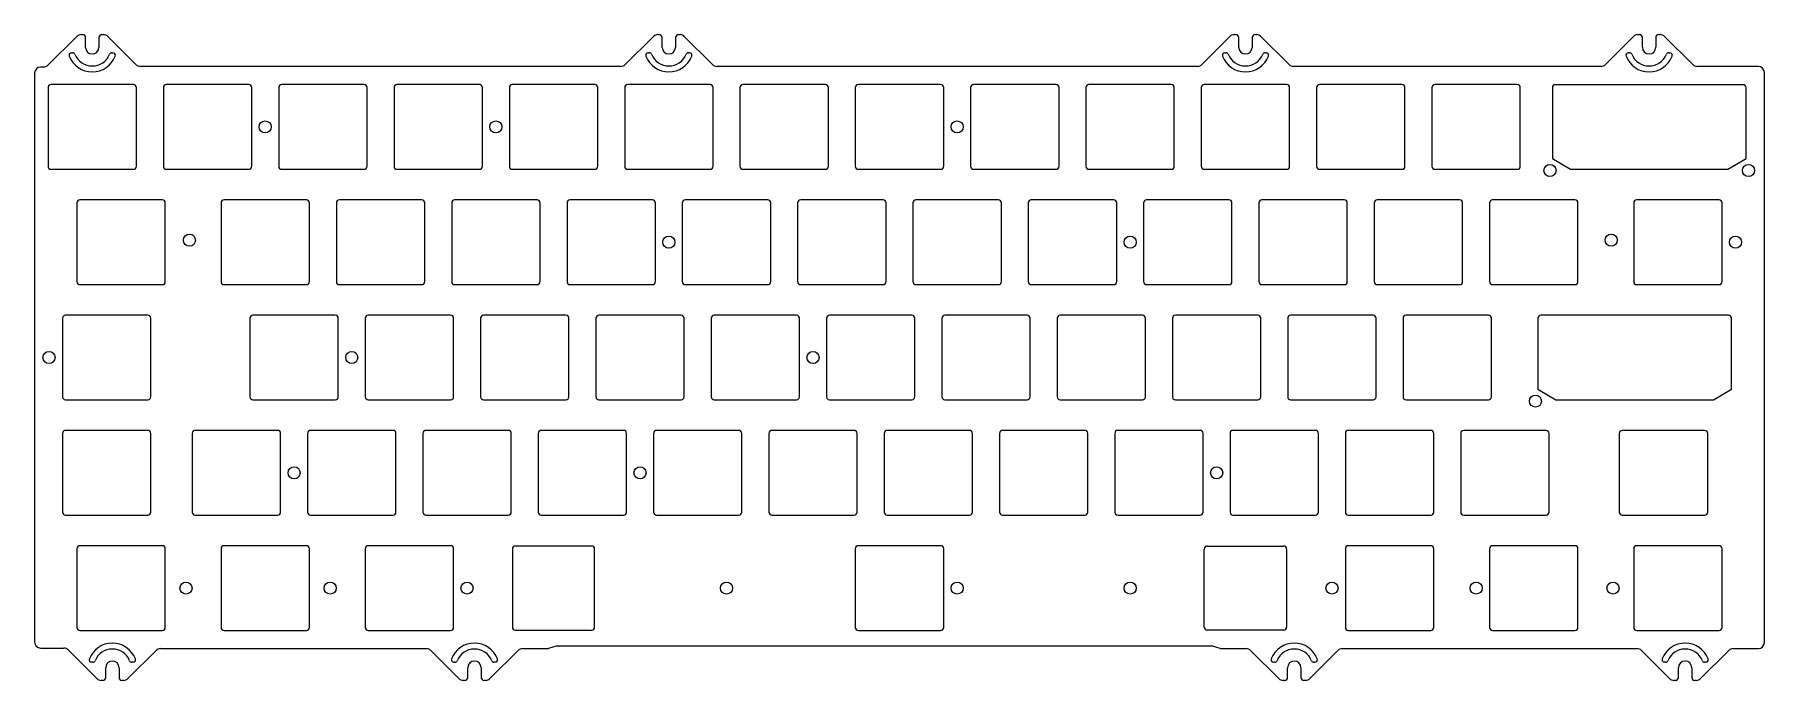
# Model space of a CAD drawing. Header units: millimetres. Extents: x -10 to 276, y -91 to 15.
import ezdxf

# ---------------------------------------------------------------- set-up
doc = ezdxf.new("R2010")
doc.units = ezdxf.units.MM
doc.layers.get('0').update_dxf_attribs({"linetype": 'CONTINUOUS'})
doc.layers.add('BLACK', color=7, linetype='CONTINUOUS')
doc.layers.add('Edge.Cuts', color=53, linetype='CONTINUOUS', true_color=0xc8a339)

msp = doc.modelspace()

# ---------------------------------------------------------------- linework, layer by layer
for points in [[(241.2, 6.475), (241.2, -5.243), (244.2, -6.975), (270.2, -6.975), (273.2, -5.243), (273.2, 6.475, 0.4142135624), (272.7, 6.975), (241.7, 6.975, 0.4142123908)], [(254.6375, -12.55), (254.6375, -25.55, 0.4142123908), (255.1375, -26.05), (268.7375, -26.05, 0.4142135624), (269.2375, -25.55), (269.2375, -12.55, 0.4142135624), (268.7375, -12.05), (255.1375, -12.05, 0.4142123908)], [(238.79375, -31.625), (238.79375, -43.343), (241.79375, -45.075), (267.79375, -45.075), (270.79375, -43.343), (270.79375, -31.625, 0.4142135624), (270.29375, -31.125), (239.29375, -31.125, 0.4142123908)], [(-4.91875, -50.65), (-4.91875, -63.65, 0.4142123908), (-4.41875, -64.15), (9.18125, -64.15, 0.4142135624), (9.68125, -63.65), (9.68125, -50.65, 0.4142135624), (9.18125, -50.15), (-4.41875, -50.15, 0.4142123908)], [(16.5125, -50.65), (16.5125, -63.65, 0.4142123908), (17.0125, -64.15), (30.6125, -64.15, 0.4142135624), (31.1125, -63.65), (31.1125, -50.65, 0.4142135624), (30.6125, -50.15), (17.0125, -50.15, 0.4142123908)]]:
    msp.add_lwpolyline(points, format="xyb", close=True)
for centre in [(240.8, -7.2), (273.6, -7.2), (271.4625, -19.05), (238.39375, -45.3), (33.3375, -57.15)]:
    msp.add_circle(centre, 1)
at = {"layer": 'BLACK', "linetype": 'Continuous'}
for p, q in [((9.18125, -31.1), (-4.418749, -31.1)), ((-4.91875, -31.6), (-4.91875, -44.6)), ((9.68125, -44.6), (9.68125, -31.6)), ((-4.418749, -45.1), (9.18125, -45.1)), ((226.0625, -50.652003), (226.0625, -63.652051)), ((240.162412, -50.152051), (226.5625, -50.152051)), ((240.6625, -63.651903), (240.6625, -50.644041)), ((252.253712, -50.652003), (252.253712, -63.652003)), ((266.353712, -50.152003), (252.753712, -50.152003)), ((266.853712, -63.652003), (266.853712, -50.652003)), ((226.562512, -64.152051), (240.168657, -64.152051)), ((252.753712, -64.152003), (266.353712, -64.152003))]:
    msp.add_line(p, q, dxfattribs=at)
at = {"layer": 'BLACK'}
for centre, radius, start, end in [((-4.418749, -31.600001), 0.500001, 90, 179.99988541), ((9.18125, -31.6), 0.5, 0, 90), ((-4.418749, -44.599999), 0.500001, 180.00011459, 270), ((9.18125, -44.6), 0.5, 270, 0), ((226.562412, -50.652003), 0.499912, 89.98991497, 180), ((240.162412, -50.652203), 0.500152, 0.9350487, 90), ((252.753712, -50.652003), 0.5, 90, 180), ((266.353712, -50.652003), 0.5, 0, 90), ((226.562512, -63.652103), 0.499948, 179.99404138, 270), ((240.162312, -63.651903), 0.500188, 270.7268293, 0), ((252.753712, -63.652003), 0.5, 180, 270), ((266.353712, -63.652003), 0.5, 270, 0)]:
    msp.add_arc(centre, radius, start, end, dxfattribs=at)
at = {"layer": 'Edge.Cuts', "linetype": 'CONTINUOUS'}
for p, q in [((-2.554622, 14.957108), (-7.318834, 10.192896)), ((-1.847515, 15.250001), (-1.599953, 15.250001)), ((-1.099953, 13.150003), (-1.099953, 14.750001)), ((1.100047, 14.750001), (1.100047, 13.150003)), ((1.600047, 15.250001), (1.847608, 15.250001)), ((7.218927, 10.292896), (2.554715, 14.957108)), ((92.695378, 14.957135), (88.031139, 10.292896)), ((93.402485, 15.250028), (93.650047, 15.250028)), ((94.150047, 13.150029), (94.150047, 14.750028)), ((96.350047, 14.750028), (96.350047, 13.150029)), ((96.850047, 15.250028), (97.097608, 15.250028)), ((102.468954, 10.292896), (97.804715, 14.957135)), ((187.945378, 14.957135), (183.281139, 10.292896)), ((188.652485, 15.250028), (188.900047, 15.250028)), ((189.400047, 13.150029), (189.400047, 14.750028)), ((191.600047, 14.750028), (191.600047, 13.150029)), ((192.100047, 15.250028), (192.347608, 15.250028)), ((197.718954, 10.292896), (193.054715, 14.957135)), ((254.620378, 14.964593), (249.948682, 10.292896)), ((255.327485, 15.257486), (255.575047, 15.257486)), ((256.075047, 13.157487), (256.075047, 14.757486)), ((258.275047, 14.757486), (258.275047, 13.157487)), ((258.775047, 15.257486), (259.022608, 15.257486)), ((264.401412, 10.292896), (259.729715, 14.964593)), ((-3.421255, 12.250001), (-3.222626, 12.250001)), ((3.22272, 12.250001), (3.421348, 12.250001)), ((91.828745, 12.250028), (92.027374, 12.250028)), ((98.47272, 12.250028), (98.671348, 12.250028)), ((187.078745, 12.250028), (187.277374, 12.250028)), ((193.72272, 12.250028), (193.921348, 12.250028)), ((253.753745, 12.257486), (253.952374, 12.257486)), ((260.39772, 12.257486), (260.596348, 12.257486)), ((-9.524953, 8.900003), (-9.524953, -85.107434)), ((-8.025941, 9.900003), (-8.524953, 9.900003)), ((87.324033, 10.000003), (7.926034, 10.000003)), ((182.574033, 10.000003), (103.176061, 10.000003)), ((249.241575, 10.000003), (198.426061, 10.000003)), ((275.225047, 10.000003), (265.108519, 10.000003)), ((276.225047, -85.207434), (276.225047, 9.000003)), ((-7.3, 6.5), (-7.3, -6.5)), ((6.8, 7), (-6.8, 7)), ((7.3, -6.5), (7.3, 6.5)), ((11.75, 6.5), (11.75, -6.5)), ((25.85, 7), (12.25, 7)), ((26.35, -6.5), (26.35, 6.5)), ((30.8, 6.5), (30.8, -6.5)), ((44.9, 7), (31.3, 7)), ((45.4, -6.5), (45.4, 6.5)), ((49.85, 6.5), (49.85, -6.5)), ((63.95, 7), (50.35, 7)), ((64.45, -6.5), (64.45, 6.5)), ((68.9, 6.5), (68.9, -6.5)), ((83, 7), (69.4, 7)), ((83.5, -6.5), (83.5, 6.5)), ((87.95, 6.5), (87.95, -6.5)), ((102.05, 7), (88.45, 7)), ((102.55, -6.5), (102.55, 6.5)), ((107, 6.5), (107, -6.5)), ((121.1, 7), (107.5, 7)), ((121.6, -6.5), (121.6, 6.5)), ((126.05, 6.5), (126.05, -6.5)), ((140.15, 7), (126.55, 7)), ((140.65, -6.5), (140.65, 6.5)), ((145.1, 6.5), (145.1, -6.5)), ((159.2, 7), (145.6, 7)), ((159.7, -6.5), (159.7, 6.5)), ((164.15, 6.5), (164.15, -6.5)), ((178.25, 7), (164.65, 7)), ((178.75, -6.5), (178.75, 6.5)), ((183.2, 6.5), (183.2, -6.5)), ((197.3, 7), (183.7, 7)), ((197.8, -6.5), (197.8, 6.5)), ((202.25, 6.5), (202.25, -6.5)), ((216.35, 7), (202.75, 7)), ((216.85, -6.5), (216.85, 6.5)), ((221.3, 6.5), (221.3, -6.5)), ((235.4, 7), (221.8, 7)), ((235.9, -6.5), (235.9, 6.5)), ((-6.8, -7), (6.8, -7)), ((12.25, -7), (25.85, -7)), ((31.3, -7), (44.9, -7)), ((50.35, -7), (63.95, -7)), ((69.4, -7), (83, -7)), ((88.45, -7), (102.05, -7)), ((107.5, -7), (121.1, -7)), ((126.55, -7), (140.15, -7)), ((145.6, -7), (159.2, -7)), ((164.65, -7), (178.25, -7)), ((183.7, -7), (197.3, -7)), ((202.75, -7), (216.35, -7)), ((221.8, -7), (235.4, -7)), ((-2.5375, -12.55), (-2.5375, -25.55)), ((11.5625, -12.05), (-2.0375, -12.05)), ((12.0625, -25.55), (12.0625, -12.55)), ((21.275, -12.55), (21.275, -25.55)), ((35.375, -12.05), (21.775, -12.05)), ((35.875, -25.55), (35.875, -12.55)), ((40.325, -12.55), (40.325, -25.55)), ((54.425, -12.05), (40.825, -12.05)), ((54.925, -25.55), (54.925, -12.55)), ((59.375, -12.55), (59.375, -25.55)), ((73.475, -12.05), (59.875, -12.05)), ((73.975, -25.55), (73.975, -12.55)), ((78.425, -12.55), (78.425, -25.55)), ((92.525, -12.05), (78.925, -12.05)), ((93.025, -25.55), (93.025, -12.55)), ((97.475, -12.55), (97.475, -25.55)), ((111.575, -12.05), (97.975, -12.05)), ((112.075, -25.55), (112.075, -12.55)), ((116.525, -12.55), (116.525, -25.55)), ((130.625, -12.05), (117.025, -12.05)), ((131.125, -25.55), (131.125, -12.55)), ((135.575, -12.55), (135.575, -25.55)), ((149.675, -12.05), (136.075, -12.05)), ((150.175, -25.55), (150.175, -12.55)), ((154.625, -12.55), (154.625, -25.55)), ((168.725, -12.05), (155.125, -12.05)), ((169.225, -25.55), (169.225, -12.55)), ((173.675, -12.55), (173.675, -25.55)), ((187.775, -12.05), (174.175, -12.05)), ((188.275, -25.55), (188.275, -12.55)), ((192.725, -12.55), (192.725, -25.55)), ((206.825, -12.05), (193.225, -12.05)), ((207.325, -25.55), (207.325, -12.55)), ((211.775, -12.55), (211.775, -25.55)), ((225.875, -12.05), (212.275, -12.05)), ((226.375, -25.55), (226.375, -12.55)), ((230.825, -12.55), (230.825, -25.55)), ((244.925, -12.05), (231.325, -12.05)), ((245.425, -25.55), (245.425, -12.55)), ((-2.0375, -26.05), (11.5625, -26.05)), ((21.775, -26.05), (35.375, -26.05)), ((40.825, -26.05), (54.425, -26.05)), ((59.875, -26.05), (73.475, -26.05)), ((78.925, -26.05), (92.525, -26.05)), ((97.975, -26.05), (111.575, -26.05)), ((117.025, -26.05), (130.625, -26.05)), ((136.075, -26.05), (149.675, -26.05)), ((155.125, -26.05), (168.725, -26.05)), ((174.175, -26.05), (187.775, -26.05)), ((193.225, -26.05), (206.825, -26.05)), ((212.275, -26.05), (225.875, -26.05)), ((231.325, -26.05), (244.925, -26.05)), ((40.1375, -31.1), (26.5375, -31.1)), ((59.1875, -31.1), (45.5875, -31.1)), ((78.2375, -31.1), (64.6375, -31.1)), ((97.2875, -31.1), (83.6875, -31.1)), ((116.3375, -31.1), (102.7375, -31.1)), ((135.3875, -31.1), (121.7875, -31.1)), ((154.4375, -31.1), (140.8375, -31.1)), ((173.4875, -31.1), (159.8875, -31.1)), ((192.5375, -31.1), (178.9375, -31.1)), ((211.5875, -31.1), (197.9875, -31.1)), ((230.6375, -31.1), (217.0375, -31.1)), ((26.0375, -31.6), (26.0375, -44.6)), ((40.6375, -44.6), (40.6375, -31.6)), ((45.0875, -31.6), (45.0875, -44.6)), ((59.6875, -44.6), (59.6875, -31.6)), ((64.1375, -31.6), (64.1375, -44.6)), ((78.7375, -44.6), (78.7375, -31.6)), ((83.1875, -31.6), (83.1875, -44.6)), ((97.7875, -44.6), (97.7875, -31.6)), ((102.2375, -31.6), (102.2375, -44.6)), ((116.8375, -44.6), (116.8375, -31.6)), ((121.2875, -31.6), (121.2875, -44.6)), ((135.8875, -44.6), (135.8875, -31.6)), ((140.3375, -31.6), (140.3375, -44.6)), ((154.9375, -44.6), (154.9375, -31.6)), ((159.3875, -31.6), (159.3875, -44.6)), ((173.9875, -44.6), (173.9875, -31.6)), ((178.4375, -31.6), (178.4375, -44.6)), ((193.0375, -44.6), (193.0375, -31.6)), ((197.4875, -31.6), (197.4875, -44.6)), ((212.0875, -44.6), (212.0875, -31.6)), ((216.5375, -31.6), (216.5375, -44.6)), ((231.1375, -44.6), (231.1375, -31.6)), ((26.5375, -45.1), (40.1375, -45.1)), ((45.5875, -45.1), (59.1875, -45.1)), ((64.6375, -45.1), (78.2375, -45.1)), ((83.6875, -45.1), (97.2875, -45.1)), ((102.7375, -45.1), (116.3375, -45.1)), ((121.7875, -45.1), (135.3875, -45.1)), ((140.8375, -45.1), (154.4375, -45.1)), ((159.8875, -45.1), (173.4875, -45.1)), ((178.9375, -45.1), (192.5375, -45.1)), ((197.9875, -45.1), (211.5875, -45.1)), ((217.0375, -45.1), (230.6375, -45.1)), ((35.5625, -50.65), (35.5625, -63.65)), ((49.6625, -50.15), (36.0625, -50.15)), ((50.1625, -63.65), (50.1625, -50.65)), ((54.6125, -50.65), (54.6125, -63.65)), ((68.7125, -50.15), (55.1125, -50.15)), ((69.2125, -63.65), (69.2125, -50.65)), ((73.6625, -50.65), (73.6625, -63.65)), ((87.7625, -50.15), (74.1625, -50.15)), ((88.2625, -63.65), (88.2625, -50.65)), ((92.7125, -50.65), (92.7125, -63.65)), ((106.8125, -50.15), (93.2125, -50.15)), ((107.3125, -63.65), (107.3125, -50.65)), ((111.7625, -50.65), (111.7625, -63.65)), ((125.8625, -50.15), (112.2625, -50.15)), ((126.3625, -63.65), (126.3625, -50.65)), ((130.8125, -50.65), (130.8125, -63.65)), ((144.9125, -50.15), (131.3125, -50.15)), ((145.4125, -63.65), (145.4125, -50.65)), ((149.8625, -50.65), (149.8625, -63.65)), ((163.9625, -50.15), (150.3625, -50.15)), ((164.4625, -63.65), (164.4625, -50.65)), ((168.9125, -50.65), (168.9125, -63.65)), ((183.0125, -50.15), (169.4125, -50.15)), ((183.5125, -63.65), (183.5125, -50.65)), ((187.9625, -50.65), (187.9625, -63.65)), ((202.0625, -50.15), (188.4625, -50.15)), ((202.5625, -63.65), (202.5625, -50.65)), ((207.0125, -50.65), (207.0125, -63.65)), ((221.1125, -50.15), (207.5125, -50.15)), ((221.6125, -63.65), (221.6125, -50.65)), ((36.0625, -64.15), (49.6625, -64.15)), ((55.1125, -64.15), (68.7125, -64.15)), ((74.1625, -64.15), (87.7625, -64.15)), ((93.2125, -64.15), (106.8125, -64.15)), ((112.2625, -64.15), (125.8625, -64.15)), ((131.3125, -64.15), (144.9125, -64.15)), ((150.3625, -64.15), (163.9625, -64.15)), ((169.4125, -64.15), (183.0125, -64.15)), ((188.4625, -64.15), (202.0625, -64.15)), ((207.5125, -64.15), (221.1125, -64.15)), ((-8.524953, -86.107434), (-4.704066, -86.107434)), ((-3.996959, -86.400327), (0.767253, -91.164539)), ((0.099249, -88.457433), (-0.09938, -88.457433)), ((5.87659, -91.164539), (10.540802, -86.500327)), ((6.743223, -88.457433), (6.544595, -88.457433)), ((11.247909, -86.207434), (55.211511, -86.207434)), ((55.918618, -86.500327), (60.582878, -91.164588)), ((59.914874, -88.457481), (59.716245, -88.457481)), ((65.692215, -91.164588), (70.356475, -86.500327)), ((66.558848, -88.457481), (66.36022, -88.457481)), ((71.063582, -86.207434), (75.386749, -86.207434)), ((76.091383, -85.943196), (75.386749, -86.207434)), ((184.906464, -85.815855), (76.79363, -85.815855)), ((186.313344, -86.207434), (185.60871, -85.943196)), ((186.313344, -86.207434), (190.636511, -86.207434)), ((191.343618, -86.500327), (196.007878, -91.164588)), ((195.339874, -88.457481), (195.141245, -88.457481)), ((201.117215, -91.164588), (205.781475, -86.500327)), ((201.983848, -88.457481), (201.78522, -88.457481)), ((206.488582, -86.207434), (255.202136, -86.207434)), ((255.909243, -86.500327), (260.573503, -91.164588)), ((259.905499, -88.457481), (259.70687, -88.457481)), ((265.68284, -91.164588), (270.3471, -86.500327)), ((266.549473, -88.457481), (266.350845, -88.457481)), ((271.054207, -86.207434), (275.225047, -86.207434)), ((2.221922, -90.957433), (2.221922, -89.357434)), ((4.421922, -89.357434), (4.421922, -90.957433)), ((62.037547, -90.957481), (62.037547, -89.357482)), ((64.237547, -89.357482), (64.237547, -90.957481)), ((197.462547, -90.957481), (197.462547, -89.357482)), ((199.662547, -89.357482), (199.662547, -90.957481)), ((262.028172, -90.957481), (262.028172, -89.357482)), ((264.228172, -89.357482), (264.228172, -90.957481)), ((1.721922, -91.457433), (1.47436, -91.457433)), ((5.169483, -91.457433), (4.921922, -91.457433)), ((61.537547, -91.457481), (61.289985, -91.457481)), ((64.985108, -91.457481), (64.737547, -91.457481)), ((196.962547, -91.457481), (196.714985, -91.457481)), ((200.410108, -91.457481), (200.162547, -91.457481)), ((261.528172, -91.457481), (261.28061, -91.457481)), ((264.975733, -91.457481), (264.728172, -91.457481))]:
    msp.add_line(p, q, dxfattribs=at)
at = {"layer": 'Edge.Cuts', "linetype": 'Continuous'}
for p, q in [((-2.5375, -69.700001), (-2.5375, -82.699999)), ((11.5625, -69.2), (-2.037499, -69.2)), ((12.0625, -82.7), (12.0625, -69.7)), ((21.275, -69.7), (21.275, -82.7)), ((35.375, -69.2), (21.775, -69.2)), ((35.875, -82.7), (35.875, -69.7)), ((45.0875, -69.7), (45.0875, -82.7)), ((59.1875, -69.2), (45.5875, -69.2)), ((59.6875, -82.7), (59.6875, -69.7)), ((69.3934, -69.75), (69.3934, -82.65)), ((82.4934, -69.25), (69.8934, -69.25)), ((82.9934, -82.65), (82.9934, -69.75)), ((126.05, -69.7), (126.05, -82.7)), ((140.15, -69.2), (126.55, -69.2)), ((140.65, -82.7), (140.65, -69.7)), ((183.7, -82.65), (183.7, -69.75)), ((184.2, -69.25), (196.8, -69.25)), ((197.3, -69.75), (197.3, -82.65)), ((207.0125, -69.7), (207.0125, -82.7)), ((221.1125, -69.2), (207.5125, -69.2)), ((221.6125, -82.7), (221.6125, -69.7)), ((230.825, -69.7), (230.825, -82.7)), ((244.925, -69.2), (231.325, -69.2)), ((245.425, -82.7), (245.425, -69.7)), ((254.6375, -69.7), (254.6375, -82.7)), ((268.7375, -69.2), (255.1375, -69.2)), ((269.2375, -82.7), (269.2375, -69.7)), ((-2.037499, -83.2), (11.5625, -83.2)), ((21.775, -83.2), (35.375, -83.2)), ((45.5875, -83.2), (59.1875, -83.2)), ((69.8934, -83.15), (82.4934, -83.15)), ((126.55, -83.2), (140.15, -83.2)), ((196.8, -83.15), (184.2, -83.15)), ((207.5125, -83.2), (221.1125, -83.2)), ((231.325, -83.2), (244.925, -83.2)), ((255.1375, -83.2), (268.7375, -83.2))]:
    msp.add_line(p, q, dxfattribs=at)
at = {"layer": 'Edge.Cuts'}
for centre in [(28.575, 0), (66.675, 0), (142.875, 0), (16.04875, -18.7), (95.25, -19.05), (171.45, -19.05), (250.9012, -18.7), (-7.14375, -38.1), (42.8625, -38.1), (119.0625, -38.1), (90.4875, -57.15), (185.7375, -57.15), (15.478125, -76.2), (39.290625, -76.2), (61.9125, -76.2), (104.775, -76.2), (142.875, -76.2), (171.45, -76.2), (204.7875, -76.2), (228.6, -76.2), (251.221875, -76.2)]:
    msp.add_circle(centre, 1, dxfattribs=at)
for centre, radius, start, end in [((-1.847553, 14.250003), 0.999972, 89.9978227, 134.99854145), ((-1.600054, 14.749902), 0.500099, 0.01134232, 89.98842854), ((1.60005, 14.75), 0.500003, 90.00034377, 179.99988541), ((1.84754, 14.24999), 1.000011, 44.99769072, 89.99610393), ((93.4024, 14.25), 0.99996, 89.99512983, 134.99542171), ((93.6499, 14.75), 0.500028, 0.0032081, 89.98315598), ((96.8501, 14.7499), 0.500053, 90.0060721, 179.98533384), ((97.0976, 14.25), 1.000028, 45.00081024, 89.99954165), ((188.6524, 14.25), 0.99996, 89.99512983, 134.99542171), ((188.8999, 14.75), 0.500028, 0.0032081, 89.98315598), ((192.1001, 14.7499), 0.500053, 90.0060721, 179.98533384), ((192.3476, 14.25), 1.000028, 45.00081024, 89.99954165), ((255.3274, 14.2576), 0.99986, 89.99512934, 135.00117508), ((255.5749, 14.7574), 0.500086, 0.00985231, 89.98315794), ((258.775, 14.7575), 0.499953, -270.00538577, -179.99839557), ((259.0225, 14.2574), 1.000086, 44.99910879, 89.99381259), ((-3.421252, 11.850002), 0.400003, -269.99957029, -159.19462829), ((0.000047, 13.150004), 4.05996, -159.19455246, -20.80544754), ((-3.222554, 11.850101), 0.3999, 21.95934024, 90.01031582), ((0.000047, 13.150003), 3.075, -158.03123261, -21.96876739), ((0.000047, 13.150003), 1.1, -180, 0), ((3.22275, 11.85), 0.400028, 90.00429689, 158.03262488), ((3.4212, 11.8499), 0.400101, -20.78438709, 89.97880591), ((91.8288, 11.85), 0.400042, -269.9921236, -159.20115634), ((95.250047, 13.150028), 4.059959, -159.19459204, -20.80540796), ((92.0274, 11.8501), 0.399928, 21.96053616, 90.0037249), ((95.250047, 13.150029), 3.075, -158.03123261, -21.96876739), ((95.250047, 13.150029), 1.1, -180, 0), ((98.4727, 11.8499), 0.400029, 89.99713574, 158.01320933), ((98.6712, 11.85), 0.400028, -20.7940675, 89.97880205), ((187.0788, 11.85), 0.400042, -269.9921236, -159.20115634), ((190.500047, 13.150028), 4.059959, -159.19459204, -20.80540796), ((187.2774, 11.8501), 0.399928, 21.96053616, 90.0037249), ((190.500047, 13.150029), 3.075, -158.03123261, -21.96876739), ((190.500047, 13.150029), 1.1, -180, 0), ((193.7227, 11.8499), 0.400029, 89.99713574, 158.01320933), ((193.9212, 11.85), 0.400028, -20.7940675, 89.97880205), ((253.7537, 11.8575), 0.399963, -270.0064456, -159.19044508), ((257.175047, 13.157486), 4.059959, -159.19459204, -20.80540796), ((253.9524, 11.8575), 0.399986, 21.96820001, 90.00372436), ((257.175047, 13.157487), 3.075, -158.03123261, -21.96876739), ((257.175047, 13.157487), 1.1, -180, 0), ((260.3977, 11.8575), 0.399976, 89.99713536, 158.03207114), ((260.5962, 11.8574), 0.400086, -20.78628967, 89.97880512), ((-8.524913, 8.899963), 1.00004, 90.00229174, 179.99770826), ((-8.026004, 10.900155), 1.000152, -89.99639091, -45.00360522), ((7.9259, 10.9999), 0.999897, -134.99874389, -89.99232157), ((87.324, 10.9999), 0.99995, -89.99810908, -44.99453031), ((103.1761, 11.0002), 1.000197, -134.9935998, -90.0022341), ((182.574, 10.9999), 0.99995, -89.99810908, -44.99453031), ((198.4261, 11.0002), 1.000197, -134.9935998, -90.0022341), ((249.2415, 11.0001), 1.000122, -89.99570319, -45.0008912), ((265.1084, 10.9999), 0.999897, -134.99935168, -89.9931811), ((275.2249, 8.9999), 1.000103, 0.0059006, 89.99157839), ((-6.799962, 6.500044), 0.500038, -269.99564514, -179.99495835), ((6.800038, 6.500044), 0.499956, -0.00504241, 90.00435486), ((12.250038, 6.500044), 0.500038, -269.99564514, -179.99495835), ((25.850038, 6.500044), 0.499956, -0.00504241, 90.00435486), ((31.300038, 6.500044), 0.500038, -269.99564514, -179.99495835), ((44.900038, 6.500044), 0.499956, -0.00504241, 90.00435486), ((50.350038, 6.500044), 0.500038, -269.99564514, -179.99495835), ((63.950038, 6.500044), 0.499956, -0.00504241, 90.00435486), ((69.400038, 6.500044), 0.500038, -269.99564514, -179.99495835), ((83.000038, 6.500044), 0.499956, -0.00504241, 90.00435486), ((88.450038, 6.500044), 0.500038, -269.99564514, -179.99495835), ((102.050038, 6.500044), 0.499956, -0.00504241, 90.00435486), ((107.500038, 6.500044), 0.500038, -269.99564514, -179.99495835), ((121.100038, 6.500044), 0.499956, -0.00504241, 90.00435486), ((126.550038, 6.500044), 0.500038, -269.99564514, -179.99495835), ((140.150038, 6.500044), 0.499956, -0.00504241, 90.00435486), ((145.600038, 6.500044), 0.500038, -269.99564514, -179.99495835), ((159.200038, 6.500044), 0.499956, -0.00504241, 90.00435486), ((164.650038, 6.500044), 0.500038, -269.99564514, -179.99495835), ((178.250038, 6.500044), 0.499956, -0.00504241, 90.00435486), ((183.700038, 6.500044), 0.500038, -269.99564514, -179.99495835), ((197.300038, 6.500044), 0.499956, -0.00504241, 90.00435486), ((202.750038, 6.500044), 0.500038, -269.99564514, -179.99495835), ((216.350038, 6.500044), 0.499956, -0.00504241, 90.00435486), ((221.800038, 6.500044), 0.500038, -269.99564514, -179.99495835), ((235.400038, 6.500044), 0.499956, -0.00504241, 90.00435486), ((-6.799962, -6.499956), 0.500044, -179.99495835, -90.0043541), ((6.800038, -6.499956), 0.499962, -90.0043541, -0.00504241), ((12.250038, -6.499956), 0.500044, -179.99495835, -90.0043541), ((25.850038, -6.499956), 0.499962, -90.0043541, -0.00504241), ((31.300038, -6.499956), 0.500044, -179.99495835, -90.0043541), ((44.900038, -6.499956), 0.499962, -90.0043541, -0.00504241), ((50.350038, -6.499956), 0.500044, -179.99495835, -90.0043541), ((63.950038, -6.499956), 0.499962, -90.0043541, -0.00504241), ((69.400038, -6.499956), 0.500044, -179.99495835, -90.0043541), ((83.000038, -6.499956), 0.499962, -90.0043541, -0.00504241), ((88.450038, -6.499956), 0.500044, -179.99495835, -90.0043541), ((102.050038, -6.499956), 0.499962, -90.0043541, -0.00504241), ((107.500038, -6.499956), 0.500044, -179.99495835, -90.0043541), ((121.100038, -6.499956), 0.499962, -90.0043541, -0.00504241), ((126.550038, -6.499956), 0.500044, -179.99495835, -90.0043541), ((140.150038, -6.499956), 0.499962, -90.0043541, -0.00504241), ((145.600038, -6.499956), 0.500044, -179.99495835, -90.0043541), ((159.200038, -6.499956), 0.499962, -90.0043541, -0.00504241), ((164.650038, -6.499956), 0.500044, -179.99495835, -90.0043541), ((178.250038, -6.499956), 0.499962, -90.0043541, -0.00504241), ((183.700038, -6.499956), 0.500044, -179.99495835, -90.0043541), ((197.300038, -6.499956), 0.499962, -90.0043541, -0.00504241), ((202.750038, -6.499956), 0.500044, -179.99495835, -90.0043541), ((216.350038, -6.499956), 0.499962, -90.0043541, -0.00504241), ((221.800038, -6.499956), 0.500044, -179.99495835, -90.0043541), ((235.400038, -6.499956), 0.499962, -90.0043541, -0.00504241), ((-2.037462, -12.549956), 0.500038, -269.99564514, -179.99495835), ((11.562538, -12.549956), 0.499956, -0.00504241, 90.00435486), ((21.775038, -12.549956), 0.500038, -269.99564514, -179.99495835), ((35.375038, -12.549956), 0.499956, -0.00504241, 90.00435486), ((40.825038, -12.549956), 0.500038, -269.99564514, -179.99495835), ((54.425038, -12.549956), 0.499956, -0.00504241, 90.00435486), ((59.875038, -12.549956), 0.500038, -269.99564514, -179.99495835), ((73.475038, -12.549956), 0.499956, -0.00504241, 90.00435486), ((78.925038, -12.549956), 0.500038, -269.99564514, -179.99495835), ((92.525038, -12.549956), 0.499956, -0.00504241, 90.00435486), ((97.975038, -12.549956), 0.500038, -269.99564514, -179.99495835), ((111.575038, -12.549956), 0.499956, -0.00504241, 90.00435486), ((117.025038, -12.549956), 0.500038, -269.99564514, -179.99495835), ((130.625038, -12.549956), 0.499956, -0.00504241, 90.00435486), ((136.075038, -12.549956), 0.500038, -269.99564514, -179.99495835), ((149.675038, -12.549956), 0.499956, -0.00504241, 90.00435486), ((155.125038, -12.549956), 0.500038, -269.99564514, -179.99495835), ((168.725038, -12.549956), 0.499956, -0.00504241, 90.00435486), ((174.175038, -12.549956), 0.500038, -269.99564514, -179.99495835), ((187.775038, -12.549956), 0.499956, -0.00504241, 90.00435486), ((193.225038, -12.549956), 0.500038, -269.99564514, -179.99495835), ((206.825038, -12.549956), 0.499956, -0.00504241, 90.00435486), ((212.275038, -12.549956), 0.500038, -269.99564514, -179.99495835), ((225.875038, -12.549956), 0.499956, -0.00504241, 90.00435486), ((231.325038, -12.549956), 0.500038, -269.99564514, -179.99495835), ((244.925038, -12.549956), 0.499956, -0.00504241, 90.00435486), ((-2.037462, -25.549956), 0.500044, -179.99495835, -90.0043541), ((11.562538, -25.549956), 0.499962, -90.0043541, -0.00504241), ((21.775038, -25.549956), 0.500044, -179.99495835, -90.0043541), ((35.375038, -25.549956), 0.499962, -90.0043541, -0.00504241), ((40.825038, -25.549956), 0.500044, -179.99495835, -90.0043541), ((54.425038, -25.549956), 0.499962, -90.0043541, -0.00504241), ((59.875038, -25.549956), 0.500044, -179.99495835, -90.0043541), ((73.475038, -25.549956), 0.499962, -90.0043541, -0.00504241), ((78.925038, -25.549956), 0.500044, -179.99495835, -90.0043541), ((92.525038, -25.549956), 0.499962, -90.0043541, -0.00504241), ((97.975038, -25.549956), 0.500044, -179.99495835, -90.0043541), ((111.575038, -25.549956), 0.499962, -90.0043541, -0.00504241), ((117.025038, -25.549956), 0.500044, -179.99495835, -90.0043541), ((130.625038, -25.549956), 0.499962, -90.0043541, -0.00504241), ((136.075038, -25.549956), 0.500044, -179.99495835, -90.0043541), ((149.675038, -25.549956), 0.499962, -90.0043541, -0.00504241), ((155.125038, -25.549956), 0.500044, -179.99495835, -90.0043541), ((168.725038, -25.549956), 0.499962, -90.0043541, -0.00504241), ((174.175038, -25.549956), 0.500044, -179.99495835, -90.0043541), ((187.775038, -25.549956), 0.499962, -90.0043541, -0.00504241), ((193.225038, -25.549956), 0.500044, -179.99495835, -90.0043541), ((206.825038, -25.549956), 0.499962, -90.0043541, -0.00504241), ((212.275038, -25.549956), 0.500044, -179.99495835, -90.0043541), ((225.875038, -25.549956), 0.499962, -90.0043541, -0.00504241), ((231.325038, -25.549956), 0.500044, -179.99495835, -90.0043541), ((244.925038, -25.549956), 0.499962, -90.0043541, -0.00504241), ((26.537538, -31.599956), 0.500038, -269.99564514, -179.99495835), ((40.137538, -31.599956), 0.499956, -0.00504241, 90.00435486), ((45.587538, -31.599956), 0.500038, -269.99564514, -179.99495835), ((59.187538, -31.599956), 0.499956, -0.00504241, 90.00435486), ((64.637538, -31.599956), 0.500038, -269.99564514, -179.99495835), ((78.237538, -31.599956), 0.499956, -0.00504241, 90.00435486), ((83.687538, -31.599956), 0.500038, -269.99564514, -179.99495835), ((97.287538, -31.599956), 0.499956, -0.00504241, 90.00435486), ((102.737538, -31.599956), 0.500038, -269.99564514, -179.99495835), ((116.337538, -31.599956), 0.499956, -0.00504241, 90.00435486), ((121.787538, -31.599956), 0.500038, -269.99564514, -179.99495835), ((135.387538, -31.599956), 0.499956, -0.00504241, 90.00435486), ((140.837538, -31.599956), 0.500038, -269.99564514, -179.99495835), ((154.437538, -31.599956), 0.499956, -0.00504241, 90.00435486), ((159.887538, -31.599956), 0.500038, -269.99564514, -179.99495835), ((173.487538, -31.599956), 0.499956, -0.00504241, 90.00435486), ((178.937538, -31.599956), 0.500038, -269.99564514, -179.99495835), ((192.537538, -31.599956), 0.499956, -0.00504241, 90.00435486), ((197.987538, -31.599956), 0.500038, -269.99564514, -179.99495835), ((211.587538, -31.599956), 0.499956, -0.00504241, 90.00435486), ((217.037538, -31.599956), 0.500038, -269.99564514, -179.99495835), ((230.637538, -31.599956), 0.499956, -0.00504241, 90.00435486), ((26.537538, -44.599956), 0.500044, -179.99495835, -90.0043541), ((40.137538, -44.599956), 0.499962, -90.0043541, -0.00504241), ((45.587538, -44.599956), 0.500044, -179.99495835, -90.0043541), ((59.187538, -44.599956), 0.499962, -90.0043541, -0.00504241), ((64.637538, -44.599956), 0.500044, -179.99495835, -90.0043541), ((78.237538, -44.599956), 0.499962, -90.0043541, -0.00504241), ((83.687538, -44.599956), 0.500044, -179.99495835, -90.0043541), ((97.287538, -44.599956), 0.499962, -90.0043541, -0.00504241), ((102.737538, -44.599956), 0.500044, -179.99495835, -90.0043541), ((116.337538, -44.599956), 0.499962, -90.0043541, -0.00504241), ((121.787538, -44.599956), 0.500044, -179.99495835, -90.0043541), ((135.387538, -44.599956), 0.499962, -90.0043541, -0.00504241), ((140.837538, -44.599956), 0.500044, -179.99495835, -90.0043541), ((154.437538, -44.599956), 0.499962, -90.0043541, -0.00504241), ((159.887538, -44.599956), 0.500044, -179.99495835, -90.0043541), ((173.487538, -44.599956), 0.499962, -90.0043541, -0.00504241), ((178.937538, -44.599956), 0.500044, -179.99495835, -90.0043541), ((192.537538, -44.599956), 0.499962, -90.0043541, -0.00504241), ((197.987538, -44.599956), 0.500044, -179.99495835, -90.0043541), ((211.587538, -44.599956), 0.499962, -90.0043541, -0.00504241), ((217.037538, -44.599956), 0.500044, -179.99495835, -90.0043541), ((230.637538, -44.599956), 0.499962, -90.0043541, -0.00504241), ((36.062538, -50.649956), 0.500038, -269.99564514, -179.99495835), ((49.662538, -50.649956), 0.499956, -0.00504241, 90.00435486), ((55.112538, -50.649956), 0.500038, -269.99564514, -179.99495835), ((68.712538, -50.649956), 0.499956, -0.00504241, 90.00435486), ((74.162538, -50.649956), 0.500038, -269.99564514, -179.99495835), ((87.762538, -50.649956), 0.499956, -0.00504241, 90.00435486), ((93.212538, -50.649956), 0.500038, -269.99564514, -179.99495835), ((106.812538, -50.649956), 0.499956, -0.00504241, 90.00435486), ((112.262538, -50.649956), 0.500038, -269.99564514, -179.99495835), ((125.862538, -50.649956), 0.499956, -0.00504241, 90.00435486), ((131.312538, -50.649956), 0.500038, -269.99564514, -179.99495835), ((144.912538, -50.649956), 0.499956, -0.00504241, 90.00435486), ((150.362538, -50.649956), 0.500038, -269.99564514, -179.99495835), ((163.962538, -50.649956), 0.499956, -0.00504241, 90.00435486), ((169.412538, -50.649956), 0.500038, -269.99564514, -179.99495835), ((183.012538, -50.649956), 0.499956, -0.00504241, 90.00435486), ((188.462538, -50.649956), 0.500038, -269.99564514, -179.99495835), ((202.062538, -50.649956), 0.499956, -0.00504241, 90.00435486), ((207.512538, -50.649956), 0.500038, -269.99564514, -179.99495835), ((221.112538, -50.649956), 0.499956, -0.00504241, 90.00435486), ((36.062538, -63.649956), 0.500044, -179.99495835, -90.0043541), ((49.662538, -63.649956), 0.499962, -90.0043541, -0.00504241), ((55.112538, -63.649956), 0.500044, -179.99495835, -90.0043541), ((68.712538, -63.649956), 0.499962, -90.0043541, -0.00504241), ((74.162538, -63.649956), 0.500044, -179.99495835, -90.0043541), ((87.762538, -63.649956), 0.499962, -90.0043541, -0.00504241), ((93.212538, -63.649956), 0.500044, -179.99495835, -90.0043541), ((106.812538, -63.649956), 0.499962, -90.0043541, -0.00504241), ((112.262538, -63.649956), 0.500044, -179.99495835, -90.0043541), ((125.862538, -63.649956), 0.499962, -90.0043541, -0.00504241), ((131.312538, -63.649956), 0.500044, -179.99495835, -90.0043541), ((144.912538, -63.649956), 0.499962, -90.0043541, -0.00504241), ((150.362538, -63.649956), 0.500044, -179.99495835, -90.0043541), ((163.962538, -63.649956), 0.499962, -90.0043541, -0.00504241), ((169.412538, -63.649956), 0.500044, -179.99495835, -90.0043541), ((183.012538, -63.649956), 0.499962, -90.0043541, -0.00504241), ((188.462538, -63.649956), 0.500044, -179.99495835, -90.0043541), ((202.062538, -63.649956), 0.499962, -90.0043541, -0.00504241), ((207.512538, -63.649956), 0.500044, -179.99495835, -90.0043541), ((221.112538, -63.649956), 0.499962, -90.0043541, -0.00504241), ((-2.037478, -69.700041), 0.500022, 90.00240623, 179.99541654), ((11.562522, -69.700041), 0.500041, 0.00469846, 90.00252081), ((21.775022, -69.700041), 0.500022, 90.00252081, 179.99530195), ((35.375022, -69.700041), 0.500041, 0.00469846, 90.00252081), ((45.587522, -69.700041), 0.500022, 90.00252081, 179.99530195), ((59.187522, -69.700041), 0.500041, 0.00469846, 90.00252081), ((69.893422, -69.750041), 0.500022, 90.00252081, 179.99530195), ((82.493422, -69.750041), 0.500041, 0.00469846, 90.00252081), ((126.550022, -69.700041), 0.500022, 90.00252081, 179.99530195), ((140.150022, -69.700041), 0.500041, 0.00469846, 90.00252081), ((184.200022, -69.750041), 0.500022, 90.00252081, 179.99530195), ((196.800022, -69.750041), 0.500041, 0.00469846, 90.00252081), ((207.512522, -69.700041), 0.500022, 90.00252081, 179.99530195), ((221.112522, -69.700041), 0.500041, 0.00469846, 90.00252081), ((231.325022, -69.700041), 0.500022, 90.00252081, 179.99530195), ((244.925022, -69.700041), 0.500041, 0.00469846, 90.00252081), ((255.137522, -69.700041), 0.500022, 90.00252081, 179.99530195), ((268.737522, -69.700041), 0.500041, 0.00469846, 90.00252081), ((-2.037478, -82.700041), 0.499959, 179.99518737, 269.99759338), ((11.562522, -82.700041), 0.499978, 269.99747878, 0.00469846), ((21.775022, -82.700041), 0.499959, 179.99530195, 269.99747878), ((35.375022, -82.700041), 0.499978, 269.99747878, 0.00469846), ((45.587522, -82.700041), 0.499959, 179.99530195, 269.99747878), ((59.187522, -82.700041), 0.499978, 269.99747878, 0.00469846), ((69.893422, -82.650041), 0.499959, 179.99530195, 269.99747878), ((82.493422, -82.650041), 0.499978, 269.99747878, 0.00469846), ((126.550022, -82.700041), 0.499959, 179.99530195, 269.99747878), ((140.150022, -82.700041), 0.499978, 269.99747878, 0.00469846), ((184.200022, -82.650041), 0.499959, 179.99530195, 269.99747878), ((196.800022, -82.650041), 0.499978, 269.99747878, 0.00469846), ((207.512522, -82.700041), 0.499959, 179.99530195, 269.99747878), ((221.112522, -82.700041), 0.499978, 269.99747878, 0.00469846), ((231.325022, -82.700041), 0.499959, 179.99530195, 269.99747878), ((244.925022, -82.700041), 0.499978, 269.99747878, 0.00469846), ((255.137522, -82.700041), 0.499959, 179.99530195, 269.99747878), ((268.737522, -82.700041), 0.499978, 269.99747878, 0.00469846), ((-8.525052, -85.107496), 0.999938, -180.00355256, -89.99432737), ((3.321921, -89.357433), 4.059959, 20.80540796, 159.19459204), ((63.137546, -89.357481), 4.059959, 20.80540796, 159.19459204), ((198.562546, -89.357481), 4.059959, 20.80540796, 159.19459204), ((263.128172, -89.357483), 4.059961, 20.80542933, 159.19457067), ((275.225, -85.2074), 1.000047, -89.99730709, -0.00194796), ((-4.704152, -87.107595), 1.000161, 45.00303808, 89.99507336), ((-0.099453, -88.057497), 0.399936, -200.81760365, -89.98954185), ((0.099246, -88.057496), 0.399979, -89.99957026, -21.96018689), ((3.321922, -89.357434), 3.075, 21.96876739, 158.03123261), ((3.321922, -89.357434), 1.1, 0, 180), ((6.5445, -88.0575), 0.399933, -158.03504229, -89.98638997), ((6.7431, -88.0574), 0.400103, -89.98238397, 20.79471654), ((11.2478, -87.2074), 0.999899, 89.99375434, 134.99696113), ((55.2114, -87.2075), 1.000066, 44.99817704, 89.99364059), ((59.7161, -88.0575), 0.399981, -200.81535371, -89.97922929), ((59.9148, -88.0575), 0.400061, -89.9894007, -21.96222863), ((63.137547, -89.357482), 3.075, 21.96876739, 158.03123261), ((63.137547, -89.357482), 1.1, 0, 180), ((66.3601, -88.0575), 0.399981, -158.02734729, -89.98281045), ((66.5588, -88.0575), 0.400052, -89.99312458, 20.80549237), ((71.0636, -87.2073), 0.999918, 90.00103145, 135.00615867), ((76.7938, -87.8163), 2.000477, 90.00486902, 110.55612567), ((184.9066, -87.8154), 1.999545, 69.44305597, 90.003897), ((190.6364, -87.2075), 1.000066, 44.99817704, 89.99364059), ((195.1411, -88.0575), 0.399981, -200.81535371, -89.97922929), ((195.3398, -88.0575), 0.400061, -89.9894007, -21.96222863), ((198.562547, -89.357482), 3.075, 21.96876739, 158.03123261), ((198.562547, -89.357482), 1.1, 0, 180), ((201.7851, -88.0575), 0.399981, -158.02734729, -89.98281045), ((201.9838, -88.0575), 0.400052, -89.99312458, 20.80549237), ((206.4886, -87.2073), 0.999918, 90.00103145, 135.00615867), ((255.202, -87.2076), 1.000166, 45.00121519, 89.99220907), ((259.7069, -88.0574), 0.400081, -200.79304379, -90.00429631), ((259.9055, -88.0575), 0.399992, -90.00014326, -21.96624653), ((263.128172, -89.357482), 3.075, 21.96876739, 158.03123261), ((263.128172, -89.357482), 1.1, 0, 180), ((266.3507, -88.0576), 0.399881, -158.03930522, -89.9792241), ((266.5495, -88.0575), 0.399982, -90.0038681, 20.80930841), ((271.0541, -87.2074), 0.999901, 89.99386895, 134.99704217), ((1.47445, -90.4573), 1.000133, -134.99829863, -90.00515593), ((1.72185, -90.9574), 0.500072, -89.9917506, -0.00378098), ((4.92185, -90.9575), 0.499933, -180.00767857, -89.9917483), ((5.16945, -90.4573), 1.000117, -89.99810946, -45.00401044), ((61.29, -90.4574), 1.000081, -134.99732619, -90.00085937), ((61.5376, -90.9576), 0.499947, -90.0060746, 0.01363784), ((64.7374, -90.9576), 0.499881, -180.01364084, -89.98315103), ((64.9851, -90.4576), 0.999922, -89.99954158, -44.99485429), ((196.715, -90.4574), 1.000081, -134.99732619, -90.00085937), ((196.9626, -90.9576), 0.499947, -90.0060746, 0.01363784), ((200.1624, -90.9576), 0.499881, -180.01364084, -89.98315103), ((200.4101, -90.4576), 0.999922, -89.99954158, -44.99485429), ((261.2806, -90.4575), 0.999981, -135.00036465, -89.99942703), ((261.5281, -90.9575), 0.500072, -89.99174977, 0.00217693), ((264.7282, -90.9574), 0.500081, -179.99071877, -90.00320804), ((264.9758, -90.4577), 0.999798, -90.00383972, -44.99384059)]:
    msp.add_arc(centre, radius, start, end, dxfattribs=at)

doc.saveas('drawing.dxf')
